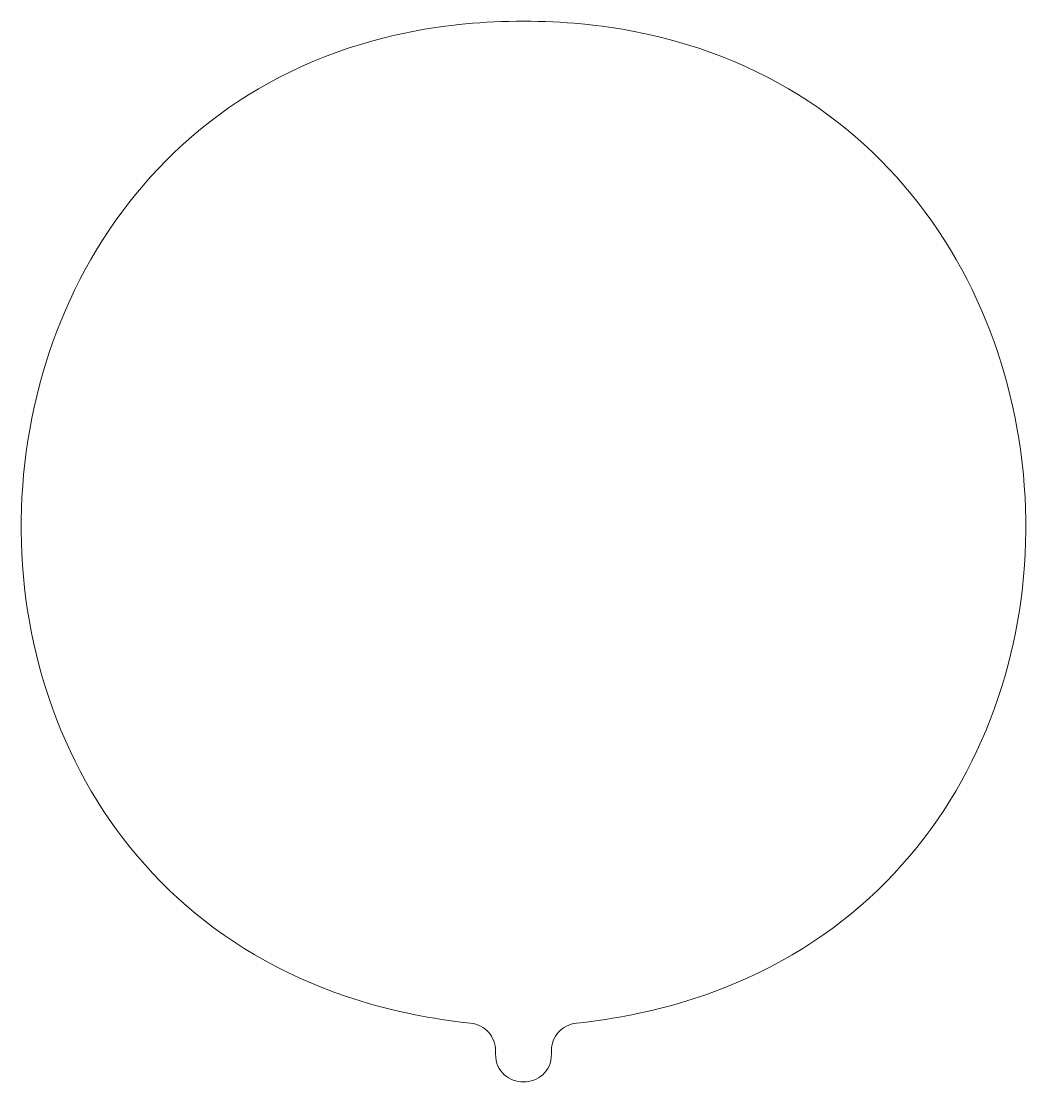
# Model space of a CAD drawing. Header units: millimetres. Extents: x -219 to 200, y -145 to 147.
# Drawn here: x 110.3 to 200.3, y -127 to -32 of the extents above; entities that cross this region are included whole.
import ezdxf

# ---------------------------------------------------------------- set-up
doc = ezdxf.new("R2010")
doc.units = ezdxf.units.MM
doc.header["$MEASUREMENT"] = 0
doc.layers.add('Camada 1', color=7, linetype='Continuous')

msp = doc.modelspace()

# ---------------------------------------------------------------- linework, layer by layer
at = {"layer": 'Camada 1', "color": 1, "lineweight": 9}
msp.add_open_spline([(159.9977, -121.796), (159.9977, -121.796), (159.763, -121.8321), (159.763, -121.8321), (159.763, -121.8321), (159.763, -121.8321), (159.5365, -121.8891), (159.5365, -121.8891), (159.5365, -121.8891), (159.5365, -121.8891), (159.3191, -121.9659), (159.3191, -121.9659), (159.3191, -121.9659), (159.3191, -121.9659), (159.1117, -122.0614), (159.1117, -122.0614), (159.1117, -122.0614), (159.1117, -122.0614), (158.9154, -122.1747), (158.9154, -122.1747), (158.9154, -122.1747), (158.9154, -122.1747), (158.7311, -122.3046), (158.7311, -122.3046), (158.7311, -122.3046), (158.7311, -122.3046), (158.5598, -122.4501), (158.5598, -122.4501), (158.5598, -122.4501), (158.5598, -122.4501), (158.4024, -122.61), (158.4024, -122.61), (158.4024, -122.61), (158.4024, -122.61), (158.2599, -122.7834), (158.2599, -122.7834), (158.2599, -122.7834), (158.2599, -122.7834), (158.1333, -122.969), (158.1333, -122.969), (158.1333, -122.969), (158.1333, -122.969), (158.0235, -123.166), (158.0235, -123.166), (158.0235, -123.166), (158.0235, -123.166), (157.9316, -123.3731), (157.9316, -123.3731), (157.9316, -123.3731), (157.9316, -123.3731), (157.8583, -123.5894), (157.8583, -123.5894), (157.8583, -123.5894), (157.8583, -123.5894), (157.8048, -123.8137), (157.8048, -123.8137), (157.8048, -123.8137), (157.8048, -123.8137), (157.772, -124.045), (157.772, -124.045), (157.772, -124.045), (157.772, -124.045), (157.7609, -124.2822), (157.7609, -124.2822), (157.7609, -124.2822), (157.7609, -124.2822), (157.7609, -124.546), (157.7609, -124.546), (157.7609, -124.546), (157.7609, -124.546), (157.7465, -124.8488), (157.7465, -124.8488), (157.7465, -124.8488), (157.7465, -124.8488), (157.7047, -125.132), (157.7047, -125.132), (157.7047, -125.132), (157.7047, -125.132), (157.6373, -125.3957), (157.6373, -125.3957), (157.6373, -125.3957), (157.6373, -125.3957), (157.546, -125.6398), (157.546, -125.6398), (157.546, -125.6398), (157.546, -125.6398), (157.4328, -125.8644), (157.4328, -125.8644), (157.4328, -125.8644), (157.4328, -125.8644), (157.2995, -126.0695), (157.2995, -126.0695), (157.2995, -126.0695), (157.2995, -126.0695), (157.1478, -126.255), (157.1478, -126.255), (157.1478, -126.255), (157.1478, -126.255), (156.9796, -126.421), (156.9796, -126.421), (156.9796, -126.421), (156.9796, -126.421), (156.7968, -126.5675), (156.7968, -126.5675), (156.7968, -126.5675), (156.7968, -126.5675), (156.6012, -126.6945), (156.6012, -126.6945), (156.6012, -126.6945), (156.6012, -126.6945), (156.3946, -126.8019), (156.3946, -126.8019), (156.3946, -126.8019), (156.3946, -126.8019), (156.1789, -126.8898), (156.1789, -126.8898), (156.1789, -126.8898), (156.1789, -126.8898), (155.9558, -126.9582), (155.9558, -126.9582), (155.9558, -126.9582), (155.9558, -126.9582), (155.7272, -127.007), (155.7272, -127.007), (155.7272, -127.007), (155.7272, -127.007), (155.495, -127.0363), (155.495, -127.0363), (155.495, -127.0363), (155.495, -127.0363), (155.2609, -127.046), (155.2609, -127.046), (155.2609, -127.046), (155.2609, -127.046), (155.0268, -127.0363), (155.0268, -127.0363), (155.0268, -127.0363), (155.0268, -127.0363), (154.7946, -127.007), (154.7946, -127.007), (154.7946, -127.007), (154.7946, -127.007), (154.566, -126.9582), (154.566, -126.9582), (154.566, -126.9582), (154.566, -126.9582), (154.3429, -126.8898), (154.3429, -126.8898), (154.3429, -126.8898), (154.3429, -126.8898), (154.1272, -126.8019), (154.1272, -126.8019), (154.1272, -126.8019), (154.1272, -126.8019), (153.9206, -126.6945), (153.9206, -126.6945), (153.9206, -126.6945), (153.9206, -126.6945), (153.7249, -126.5675), (153.7249, -126.5675), (153.7249, -126.5675), (153.7249, -126.5675), (153.5421, -126.421), (153.5421, -126.421), (153.5421, -126.421), (153.5421, -126.421), (153.374, -126.255), (153.374, -126.255), (153.374, -126.255), (153.374, -126.255), (153.2223, -126.0695), (153.2223, -126.0695), (153.2223, -126.0695), (153.2223, -126.0695), (153.089, -125.8644), (153.089, -125.8644), (153.089, -125.8644), (153.089, -125.8644), (152.9757, -125.6398), (152.9757, -125.6398), (152.9757, -125.6398), (152.9757, -125.6398), (152.8845, -125.3957), (152.8845, -125.3957), (152.8845, -125.3957), (152.8845, -125.3957), (152.817, -125.132), (152.817, -125.132), (152.817, -125.132), (152.817, -125.132), (152.7752, -124.8488), (152.7752, -124.8488), (152.7752, -124.8488), (152.7752, -124.8488), (152.7609, -124.546), (152.7609, -124.546), (152.7609, -124.546), (152.7609, -124.546), (152.7609, -124.2822), (152.7609, -124.2822), (152.7609, -124.2822), (152.7609, -124.2822), (152.7497, -124.045), (152.7497, -124.045), (152.7497, -124.045), (152.7497, -124.045), (152.7169, -123.8137), (152.7169, -123.8137), (152.7169, -123.8137), (152.7169, -123.8137), (152.6634, -123.5894), (152.6634, -123.5894), (152.6634, -123.5894), (152.6634, -123.5894), (152.5902, -123.3731), (152.5902, -123.3731), (152.5902, -123.3731), (152.5902, -123.3731), (152.4982, -123.166), (152.4982, -123.166), (152.4982, -123.166), (152.4982, -123.166), (152.3885, -122.969), (152.3885, -122.969), (152.3885, -122.969), (152.3885, -122.969), (152.2618, -122.7834), (152.2618, -122.7834), (152.2618, -122.7834), (152.2618, -122.7834), (152.1194, -122.61), (152.1194, -122.61), (152.1194, -122.61), (152.1194, -122.61), (151.962, -122.4501), (151.962, -122.4501), (151.962, -122.4501), (151.962, -122.4501), (151.7907, -122.3046), (151.7907, -122.3046), (151.7907, -122.3046), (151.7907, -122.3046), (151.6064, -122.1747), (151.6064, -122.1747), (151.6064, -122.1747), (151.6064, -122.1747), (151.4101, -122.0614), (151.4101, -122.0614), (151.4101, -122.0614), (151.4101, -122.0614), (151.2027, -121.9659), (151.2027, -121.9659), (151.2027, -121.9659), (151.2027, -121.9659), (150.9853, -121.8891), (150.9853, -121.8891), (150.9853, -121.8891), (150.9853, -121.8891), (150.7587, -121.8321), (150.7587, -121.8321), (150.7587, -121.8321), (150.7587, -121.8321), (150.524, -121.796), (150.524, -121.796), (150.524, -121.796), (150.524, -121.796), (149.8635, -121.7223), (149.8635, -121.7223), (149.8635, -121.7223), (149.8635, -121.7223), (149.2086, -121.6415), (149.2086, -121.6415), (149.2086, -121.6415), (149.2086, -121.6415), (148.5593, -121.5536), (148.5593, -121.5536), (148.5593, -121.5536), (148.5593, -121.5536), (147.9156, -121.4589), (147.9156, -121.4589), (147.9156, -121.4589), (147.9156, -121.4589), (147.2774, -121.3572), (147.2774, -121.3572), (147.2774, -121.3572), (147.2774, -121.3572), (146.6448, -121.2487), (146.6448, -121.2487), (146.6448, -121.2487), (146.6448, -121.2487), (146.0177, -121.1334), (146.0177, -121.1334), (146.0177, -121.1334), (146.0177, -121.1334), (145.3963, -121.0115), (145.3963, -121.0115), (145.3963, -121.0115), (145.3963, -121.0115), (144.7803, -120.8828), (144.7803, -120.8828), (144.7803, -120.8828), (144.7803, -120.8828), (144.17, -120.7476), (144.17, -120.7476), (144.17, -120.7476), (144.17, -120.7476), (143.5652, -120.6058), (143.5652, -120.6058), (143.5652, -120.6058), (143.5652, -120.6058), (142.9659, -120.4575), (142.9659, -120.4575), (142.9659, -120.4575), (142.9659, -120.4575), (142.3723, -120.3028), (142.3723, -120.3028), (142.3723, -120.3028), (142.3723, -120.3028), (141.7841, -120.1418), (141.7841, -120.1418), (141.7841, -120.1418), (141.7841, -120.1418), (141.2015, -119.9744), (141.2015, -119.9744), (141.2015, -119.9744), (141.2015, -119.9744), (140.6244, -119.8008), (140.6244, -119.8008), (140.6244, -119.8008), (140.6244, -119.8008), (140.0529, -119.621), (140.0529, -119.621), (140.0529, -119.621), (140.0529, -119.621), (139.4869, -119.435), (139.4869, -119.435), (139.4869, -119.435), (139.4869, -119.435), (138.3715, -119.0449), (138.3715, -119.0449), (138.3715, -119.0449), (138.3715, -119.0449), (137.2783, -118.6309), (137.2783, -118.6309), (137.2783, -118.6309), (137.2783, -118.6309), (136.2071, -118.1936), (136.2071, -118.1936), (136.2071, -118.1936), (136.2071, -118.1936), (135.1579, -117.7333), (135.1579, -117.7333), (135.1579, -117.7333), (135.1579, -117.7333), (134.1308, -117.2505), (134.1308, -117.2505), (134.1308, -117.2505), (134.1308, -117.2505), (133.1257, -116.7458), (133.1257, -116.7458), (133.1257, -116.7458), (133.1257, -116.7458), (132.1425, -116.2195), (132.1425, -116.2195), (132.1425, -116.2195), (132.1425, -116.2195), (131.1814, -115.6721), (131.1814, -115.6721), (131.1814, -115.6721), (131.1814, -115.6721), (130.2421, -115.104), (130.2421, -115.104), (130.2421, -115.104), (130.2421, -115.104), (129.3248, -114.5158), (129.3248, -114.5158), (129.3248, -114.5158), (129.3248, -114.5158), (128.4293, -113.908), (128.4293, -113.908), (128.4293, -113.908), (128.4293, -113.908), (127.5557, -113.2808), (127.5557, -113.2808), (127.5557, -113.2808), (127.5557, -113.2808), (126.704, -112.6349), (126.704, -112.6349), (126.704, -112.6349), (126.704, -112.6349), (125.874, -111.9707), (125.874, -111.9707), (125.874, -111.9707), (125.874, -111.9707), (125.0658, -111.2887), (125.0658, -111.2887), (125.0658, -111.2887), (125.0658, -111.2887), (124.2794, -110.5892), (124.2794, -110.5892), (124.2794, -110.5892), (124.2794, -110.5892), (123.5148, -109.8729), (123.5148, -109.8729), (123.5148, -109.8729), (123.5148, -109.8729), (122.7718, -109.14), (122.7718, -109.14), (122.7718, -109.14), (122.7718, -109.14), (122.0505, -108.3912), (122.0505, -108.3912), (122.0505, -108.3912), (122.0505, -108.3912), (121.3509, -107.6268), (121.3509, -107.6268), (121.3509, -107.6268), (121.3509, -107.6268), (120.673, -106.8473), (120.673, -106.8473), (120.673, -106.8473), (120.673, -106.8473), (120.0166, -106.0533), (120.0166, -106.0533), (120.0166, -106.0533), (120.0166, -106.0533), (119.3819, -105.245), (119.3819, -105.245), (119.3819, -105.245), (119.3819, -105.245), (118.7687, -104.4231), (118.7687, -104.4231), (118.7687, -104.4231), (118.7687, -104.4231), (118.177, -103.588), (118.177, -103.588), (118.177, -103.588), (118.177, -103.588), (117.6069, -102.7401), (117.6069, -102.7401), (117.6069, -102.7401), (117.6069, -102.7401), (117.0582, -101.8799), (117.0582, -101.8799), (117.0582, -101.8799), (117.0582, -101.8799), (116.5311, -101.0078), (116.5311, -101.0078), (116.5311, -101.0078), (116.5311, -101.0078), (116.0253, -100.1244), (116.0253, -100.1244), (116.0253, -100.1244), (116.0253, -100.1244), (115.541, -99.23), (115.541, -99.23), (115.541, -99.23), (115.541, -99.23), (115.0781, -98.3252), (115.0781, -98.3252), (115.0781, -98.3252), (115.0781, -98.3252), (114.6366, -97.4104), (114.6366, -97.4104), (114.6366, -97.4104), (114.6366, -97.4104), (114.2164, -96.486), (114.2164, -96.486), (114.2164, -96.486), (114.2164, -96.486), (113.8175, -95.5526), (113.8175, -95.5526), (113.8175, -95.5526), (113.8175, -95.5526), (113.4399, -94.6106), (113.4399, -94.6106), (113.4399, -94.6106), (113.4399, -94.6106), (113.0836, -93.6605), (113.0836, -93.6605), (113.0836, -93.6605), (113.0836, -93.6605), (112.7486, -92.7026), (112.7486, -92.7026), (112.7486, -92.7026), (112.7486, -92.7026), (112.4348, -91.7375), (112.4348, -91.7375), (112.4348, -91.7375), (112.4348, -91.7375), (112.1421, -90.7657), (112.1421, -90.7657), (112.1421, -90.7657), (112.1421, -90.7657), (111.8707, -89.7876), (111.8707, -89.7876), (111.8707, -89.7876), (111.8707, -89.7876), (111.6204, -88.8036), (111.6204, -88.8036), (111.6204, -88.8036), (111.6204, -88.8036), (111.3912, -87.8143), (111.3912, -87.8143), (111.3912, -87.8143), (111.3912, -87.8143), (111.1831, -86.8201), (111.1831, -86.8201), (111.1831, -86.8201), (111.1831, -86.8201), (110.9961, -85.8214), (110.9961, -85.8214), (110.9961, -85.8214), (110.9961, -85.8214), (110.8302, -84.8187), (110.8302, -84.8187), (110.8302, -84.8187), (110.8302, -84.8187), (110.6853, -83.8125), (110.6853, -83.8125), (110.6853, -83.8125), (110.6853, -83.8125), (110.5614, -82.8032), (110.5614, -82.8032), (110.5614, -82.8032), (110.5614, -82.8032), (110.4585, -81.7914), (110.4585, -81.7914), (110.4585, -81.7914), (110.4585, -81.7914), (110.3765, -80.7774), (110.3765, -80.7774), (110.3765, -80.7774), (110.3765, -80.7774), (110.3155, -79.7617), (110.3155, -79.7617), (110.3155, -79.7617), (110.3155, -79.7617), (110.2753, -78.7448), (110.2753, -78.7448), (110.2753, -78.7448), (110.2753, -78.7448), (110.2561, -77.7271), (110.2561, -77.7271), (110.2561, -77.7271), (110.2561, -77.7271), (110.2577, -76.7092), (110.2577, -76.7092), (110.2577, -76.7092), (110.2577, -76.7092), (110.2802, -75.6915), (110.2802, -75.6915), (110.2802, -75.6915), (110.2802, -75.6915), (110.3234, -74.6743), (110.3234, -74.6743), (110.3234, -74.6743), (110.3234, -74.6743), (110.3875, -73.6583), (110.3875, -73.6583), (110.3875, -73.6583), (110.3875, -73.6583), (110.4723, -72.6438), (110.4723, -72.6438), (110.4723, -72.6438), (110.4723, -72.6438), (110.5778, -71.6314), (110.5778, -71.6314), (110.5778, -71.6314), (110.5778, -71.6314), (110.7041, -70.6214), (110.7041, -70.6214), (110.7041, -70.6214), (110.7041, -70.6214), (110.851, -69.6144), (110.851, -69.6144), (110.851, -69.6144), (110.851, -69.6144), (111.0186, -68.6108), (111.0186, -68.6108), (111.0186, -68.6108), (111.0186, -68.6108), (111.2069, -67.6111), (111.2069, -67.6111), (111.2069, -67.6111), (111.2069, -67.6111), (111.4157, -66.6156), (111.4157, -66.6156), (111.4157, -66.6156), (111.4157, -66.6156), (111.6452, -65.625), (111.6452, -65.625), (111.6452, -65.625), (111.6452, -65.625), (111.8952, -64.6397), (111.8952, -64.6397), (111.8952, -64.6397), (111.8952, -64.6397), (112.1658, -63.66), (112.1658, -63.66), (112.1658, -63.66), (112.1658, -63.66), (112.4569, -62.6866), (112.4569, -62.6866), (112.4569, -62.6866), (112.4569, -62.6866), (112.7684, -61.7198), (112.7684, -61.7198), (112.7684, -61.7198), (112.7684, -61.7198), (113.1005, -60.76), (113.1005, -60.76), (113.1005, -60.76), (113.1005, -60.76), (113.453, -59.8079), (113.453, -59.8079), (113.453, -59.8079), (113.453, -59.8079), (113.8259, -58.8638), (113.8259, -58.8638), (113.8259, -58.8638), (113.8259, -58.8638), (114.2192, -57.9282), (114.2192, -57.9282), (114.2192, -57.9282), (114.2192, -57.9282), (114.6328, -57.0015), (114.6328, -57.0015), (114.6328, -57.0015), (114.6328, -57.0015), (115.0668, -56.0842), (115.0668, -56.0842), (115.0668, -56.0842), (115.0668, -56.0842), (115.5212, -55.1768), (115.5212, -55.1768), (115.5212, -55.1768), (115.5212, -55.1768), (115.9958, -54.2798), (115.9958, -54.2798), (115.9958, -54.2798), (115.9958, -54.2798), (116.4907, -53.3936), (116.4907, -53.3936), (116.4907, -53.3936), (116.4907, -53.3936), (117.0059, -52.5186), (117.0059, -52.5186), (117.0059, -52.5186), (117.0059, -52.5186), (117.5413, -51.6554), (117.5413, -51.6554), (117.5413, -51.6554), (117.5413, -51.6554), (118.0969, -50.8043), (118.0969, -50.8043), (118.0969, -50.8043), (118.0969, -50.8043), (118.6726, -49.9659), (118.6726, -49.9659), (118.6726, -49.9659), (118.6726, -49.9659), (119.2685, -49.1406), (119.2685, -49.1406), (119.2685, -49.1406), (119.2685, -49.1406), (119.8846, -48.3289), (119.8846, -48.3289), (119.8846, -48.3289), (119.8846, -48.3289), (120.5207, -47.5312), (120.5207, -47.5312), (120.5207, -47.5312), (120.5207, -47.5312), (121.1769, -46.748), (121.1769, -46.748), (121.1769, -46.748), (121.1769, -46.748), (121.8532, -45.9798), (121.8532, -45.9798), (121.8532, -45.9798), (121.8532, -45.9798), (122.5495, -45.227), (122.5495, -45.227), (122.5495, -45.227), (122.5495, -45.227), (123.2658, -44.49), (123.2658, -44.49), (123.2658, -44.49), (123.2658, -44.49), (124.0021, -43.7695), (124.0021, -43.7695), (124.0021, -43.7695), (124.0021, -43.7695), (124.7584, -43.0657), (124.7584, -43.0657), (124.7584, -43.0657), (124.7584, -43.0657), (125.5345, -42.3792), (125.5345, -42.3792), (125.5345, -42.3792), (125.5345, -42.3792), (126.3306, -41.7105), (126.3306, -41.7105), (126.3306, -41.7105), (126.3306, -41.7105), (127.1466, -41.0599), (127.1466, -41.0599), (127.1466, -41.0599), (127.1466, -41.0599), (127.9824, -40.428), (127.9824, -40.428), (127.9824, -40.428), (127.9824, -40.428), (128.8381, -39.8152), (128.8381, -39.8152), (128.8381, -39.8152), (128.8381, -39.8152), (129.7136, -39.222), (129.7136, -39.222), (129.7136, -39.222), (129.7136, -39.222), (130.6088, -38.6489), (130.6088, -38.6489), (130.6088, -38.6489), (130.6088, -38.6489), (131.5238, -38.0962), (131.5238, -38.0962), (131.5238, -38.0962), (131.5238, -38.0962), (132.4586, -37.5645), (132.4586, -37.5645), (132.4586, -37.5645), (132.4586, -37.5645), (133.4131, -37.0543), (133.4131, -37.0543), (133.4131, -37.0543), (133.4131, -37.0543), (134.3872, -36.5659), (134.3872, -36.5659), (134.3872, -36.5659), (134.3872, -36.5659), (135.381, -36.0999), (135.381, -36.0999), (135.381, -36.0999), (135.381, -36.0999), (136.3945, -35.6568), (136.3945, -35.6568), (136.3945, -35.6568), (136.3945, -35.6568), (137.4276, -35.2368), (137.4276, -35.2368), (137.4276, -35.2368), (137.4276, -35.2368), (138.4802, -34.8407), (138.4802, -34.8407), (138.4802, -34.8407), (138.4802, -34.8407), (139.5525, -34.4687), (139.5525, -34.4687), (139.5525, -34.4687), (139.5525, -34.4687), (140.6442, -34.1214), (140.6442, -34.1214), (140.6442, -34.1214), (140.6442, -34.1214), (141.7555, -33.7993), (141.7555, -33.7993), (141.7555, -33.7993), (141.7555, -33.7993), (142.8863, -33.5027), (142.8863, -33.5027), (142.8863, -33.5027), (142.8863, -33.5027), (143.459, -33.3641), (143.459, -33.3641), (143.459, -33.3641), (143.459, -33.3641), (144.0366, -33.2322), (144.0366, -33.2322), (144.0366, -33.2322), (144.0366, -33.2322), (144.619, -33.1068), (144.619, -33.1068), (144.619, -33.1068), (144.619, -33.1068), (145.2063, -32.9882), (145.2063, -32.9882), (145.2063, -32.9882), (145.2063, -32.9882), (145.7984, -32.8762), (145.7984, -32.8762), (145.7984, -32.8762), (145.7984, -32.8762), (146.3954, -32.7711), (146.3954, -32.7711), (146.3954, -32.7711), (146.3954, -32.7711), (146.9972, -32.6729), (146.9972, -32.6729), (146.9972, -32.6729), (146.9972, -32.6729), (147.6039, -32.5815), (147.6039, -32.5815), (147.6039, -32.5815), (147.6039, -32.5815), (148.2154, -32.4972), (148.2154, -32.4972), (148.2154, -32.4972), (148.2154, -32.4972), (148.8318, -32.4198), (148.8318, -32.4198), (148.8318, -32.4198), (148.8318, -32.4198), (149.453, -32.3496), (149.453, -32.3496), (149.453, -32.3496), (149.453, -32.3496), (150.079, -32.2865), (150.079, -32.2865), (150.079, -32.2865), (150.079, -32.2865), (150.7099, -32.2306), (150.7099, -32.2306), (150.7099, -32.2306), (150.7099, -32.2306), (151.3455, -32.182), (151.3455, -32.182), (151.3455, -32.182), (151.3455, -32.182), (151.9861, -32.1407), (151.9861, -32.1407), (151.9861, -32.1407), (151.9861, -32.1407), (152.6314, -32.1068), (152.6314, -32.1068), (152.6314, -32.1068), (152.6314, -32.1068), (153.2815, -32.0803), (153.2815, -32.0803), (153.2815, -32.0803), (153.2815, -32.0803), (153.9365, -32.0613), (153.9365, -32.0613), (153.9365, -32.0613), (153.9365, -32.0613), (154.5963, -32.0499), (154.5963, -32.0499), (154.5963, -32.0499), (154.5963, -32.0499), (155.2609, -32.046), (155.2609, -32.046), (155.2609, -32.046), (155.2609, -32.046), (155.9255, -32.0499), (155.9255, -32.0499), (155.9255, -32.0499), (155.9255, -32.0499), (156.5853, -32.0613), (156.5853, -32.0613), (156.5853, -32.0613), (156.5853, -32.0613), (157.2402, -32.0803), (157.2402, -32.0803), (157.2402, -32.0803), (157.2402, -32.0803), (157.8904, -32.1068), (157.8904, -32.1068), (157.8904, -32.1068), (157.8904, -32.1068), (158.5357, -32.1407), (158.5357, -32.1407), (158.5357, -32.1407), (158.5357, -32.1407), (159.1762, -32.182), (159.1762, -32.182), (159.1762, -32.182), (159.1762, -32.182), (159.8119, -32.2306), (159.8119, -32.2306), (159.8119, -32.2306), (159.8119, -32.2306), (160.4428, -32.2865), (160.4428, -32.2865), (160.4428, -32.2865), (160.4428, -32.2865), (161.0688, -32.3496), (161.0688, -32.3496), (161.0688, -32.3496), (161.0688, -32.3496), (161.69, -32.4198), (161.69, -32.4198), (161.69, -32.4198), (161.69, -32.4198), (162.3064, -32.4972), (162.3064, -32.4972), (162.3064, -32.4972), (162.3064, -32.4972), (162.9179, -32.5815), (162.9179, -32.5815), (162.9179, -32.5815), (162.9179, -32.5815), (163.5246, -32.6729), (163.5246, -32.6729), (163.5246, -32.6729), (163.5246, -32.6729), (164.1264, -32.7711), (164.1264, -32.7711), (164.1264, -32.7711), (164.1264, -32.7711), (164.7234, -32.8762), (164.7234, -32.8762), (164.7234, -32.8762), (164.7234, -32.8762), (165.3155, -32.9882), (165.3155, -32.9882), (165.3155, -32.9882), (165.3155, -32.9882), (165.9028, -33.1068), (165.9028, -33.1068), (165.9028, -33.1068), (165.9028, -33.1068), (166.4852, -33.2322), (166.4852, -33.2322), (166.4852, -33.2322), (166.4852, -33.2322), (167.6355, -33.5027), (167.6355, -33.5027), (167.6355, -33.5027), (167.6355, -33.5027), (168.7663, -33.7993), (168.7663, -33.7993), (168.7663, -33.7993), (168.7663, -33.7993), (169.8775, -34.1214), (169.8775, -34.1214), (169.8775, -34.1214), (169.8775, -34.1214), (170.9693, -34.4687), (170.9693, -34.4687), (170.9693, -34.4687), (170.9693, -34.4687), (172.0415, -34.8407), (172.0415, -34.8407), (172.0415, -34.8407), (172.0415, -34.8407), (173.0942, -35.2368), (173.0942, -35.2368), (173.0942, -35.2368), (173.0942, -35.2368), (174.1273, -35.6568), (174.1273, -35.6568), (174.1273, -35.6568), (174.1273, -35.6568), (175.1407, -36.0999), (175.1407, -36.0999), (175.1407, -36.0999), (175.1407, -36.0999), (176.1346, -36.5659), (176.1346, -36.5659), (176.1346, -36.5659), (176.1346, -36.5659), (177.1087, -37.0543), (177.1087, -37.0543), (177.1087, -37.0543), (177.1087, -37.0543), (178.0632, -37.5645), (178.0632, -37.5645), (178.0632, -37.5645), (178.0632, -37.5645), (178.9979, -38.0962), (178.9979, -38.0962), (178.9979, -38.0962), (178.9979, -38.0962), (179.913, -38.6489), (179.913, -38.6489), (179.913, -38.6489), (179.913, -38.6489), (180.8082, -39.222), (180.8082, -39.222), (180.8082, -39.222), (180.8082, -39.222), (181.6837, -39.8152), (181.6837, -39.8152), (181.6837, -39.8152), (181.6837, -39.8152), (182.5394, -40.428), (182.5394, -40.428), (182.5394, -40.428), (182.5394, -40.428), (183.3752, -41.0599), (183.3752, -41.0599), (183.3752, -41.0599), (183.3752, -41.0599), (184.1912, -41.7105), (184.1912, -41.7105), (184.1912, -41.7105), (184.1912, -41.7105), (184.9872, -42.3792), (184.9872, -42.3792), (184.9872, -42.3792), (184.9872, -42.3792), (185.7634, -43.0657), (185.7634, -43.0657), (185.7634, -43.0657), (185.7634, -43.0657), (186.5197, -43.7695), (186.5197, -43.7695), (186.5197, -43.7695), (186.5197, -43.7695), (187.256, -44.49), (187.256, -44.49), (187.256, -44.49), (187.256, -44.49), (187.9723, -45.227), (187.9723, -45.227), (187.9723, -45.227), (187.9723, -45.227), (188.6686, -45.9798), (188.6686, -45.9798), (188.6686, -45.9798), (188.6686, -45.9798), (189.3448, -46.748), (189.3448, -46.748), (189.3448, -46.748), (189.3448, -46.748), (190.0011, -47.5312), (190.0011, -47.5312), (190.0011, -47.5312), (190.0011, -47.5312), (190.6372, -48.3289), (190.6372, -48.3289), (190.6372, -48.3289), (190.6372, -48.3289), (191.2532, -49.1406), (191.2532, -49.1406), (191.2532, -49.1406), (191.2532, -49.1406), (191.8492, -49.9659), (191.8492, -49.9659), (191.8492, -49.9659), (191.8492, -49.9659), (192.4249, -50.8043), (192.4249, -50.8043), (192.4249, -50.8043), (192.4249, -50.8043), (192.9805, -51.6554), (192.9805, -51.6554), (192.9805, -51.6554), (192.9805, -51.6554), (193.5159, -52.5186), (193.5159, -52.5186), (193.5159, -52.5186), (193.5159, -52.5186), (194.031, -53.3936), (194.031, -53.3936), (194.031, -53.3936), (194.031, -53.3936), (194.526, -54.2798), (194.526, -54.2798), (194.526, -54.2798), (194.526, -54.2798), (195.0006, -55.1768), (195.0006, -55.1768), (195.0006, -55.1768), (195.0006, -55.1768), (195.4549, -56.0842), (195.4549, -56.0842), (195.4549, -56.0842), (195.4549, -56.0842), (195.8889, -57.0015), (195.8889, -57.0015), (195.8889, -57.0015), (195.8889, -57.0015), (196.3026, -57.9282), (196.3026, -57.9282), (196.3026, -57.9282), (196.3026, -57.9282), (196.6959, -58.8638), (196.6959, -58.8638), (196.6959, -58.8638), (196.6959, -58.8638), (197.0688, -59.8079), (197.0688, -59.8079), (197.0688, -59.8079), (197.0688, -59.8079), (197.4213, -60.76), (197.4213, -60.76), (197.4213, -60.76), (197.4213, -60.76), (197.7533, -61.7198), (197.7533, -61.7198), (197.7533, -61.7198), (197.7533, -61.7198), (198.0649, -62.6866), (198.0649, -62.6866), (198.0649, -62.6866), (198.0649, -62.6866), (198.356, -63.66), (198.356, -63.66), (198.356, -63.66), (198.356, -63.66), (198.6266, -64.6397), (198.6266, -64.6397), (198.6266, -64.6397), (198.6266, -64.6397), (198.8766, -65.625), (198.8766, -65.625), (198.8766, -65.625), (198.8766, -65.625), (199.106, -66.6156), (199.106, -66.6156), (199.106, -66.6156), (199.106, -66.6156), (199.3149, -67.6111), (199.3149, -67.6111), (199.3149, -67.6111), (199.3149, -67.6111), (199.5031, -68.6108), (199.5031, -68.6108), (199.5031, -68.6108), (199.5031, -68.6108), (199.6707, -69.6144), (199.6707, -69.6144), (199.6707, -69.6144), (199.6707, -69.6144), (199.8177, -70.6214), (199.8177, -70.6214), (199.8177, -70.6214), (199.8177, -70.6214), (199.9439, -71.6314), (199.9439, -71.6314), (199.9439, -71.6314), (199.9439, -71.6314), (200.0495, -72.6438), (200.0495, -72.6438), (200.0495, -72.6438), (200.0495, -72.6438), (200.1343, -73.6583), (200.1343, -73.6583), (200.1343, -73.6583), (200.1343, -73.6583), (200.1983, -74.6743), (200.1983, -74.6743), (200.1983, -74.6743), (200.1983, -74.6743), (200.2416, -75.6915), (200.2416, -75.6915), (200.2416, -75.6915), (200.2416, -75.6915), (200.2641, -76.7092), (200.2641, -76.7092), (200.2641, -76.7092), (200.2641, -76.7092), (200.2657, -77.7271), (200.2657, -77.7271), (200.2657, -77.7271), (200.2657, -77.7271), (200.2464, -78.7448), (200.2464, -78.7448), (200.2464, -78.7448), (200.2464, -78.7448), (200.2063, -79.7617), (200.2063, -79.7617), (200.2063, -79.7617), (200.2063, -79.7617), (200.1453, -80.7774), (200.1453, -80.7774), (200.1453, -80.7774), (200.1453, -80.7774), (200.0633, -81.7914), (200.0633, -81.7914), (200.0633, -81.7914), (200.0633, -81.7914), (199.9604, -82.8032), (199.9604, -82.8032), (199.9604, -82.8032), (199.9604, -82.8032), (199.8365, -83.8125), (199.8365, -83.8125), (199.8365, -83.8125), (199.8365, -83.8125), (199.6916, -84.8187), (199.6916, -84.8187), (199.6916, -84.8187), (199.6916, -84.8187), (199.5256, -85.8214), (199.5256, -85.8214), (199.5256, -85.8214), (199.5256, -85.8214), (199.3386, -86.8201), (199.3386, -86.8201), (199.3386, -86.8201), (199.3386, -86.8201), (199.1306, -87.8143), (199.1306, -87.8143), (199.1306, -87.8143), (199.1306, -87.8143), (198.9014, -88.8036), (198.9014, -88.8036), (198.9014, -88.8036), (198.9014, -88.8036), (198.6511, -89.7876), (198.6511, -89.7876), (198.6511, -89.7876), (198.6511, -89.7876), (198.3796, -90.7657), (198.3796, -90.7657), (198.3796, -90.7657), (198.3796, -90.7657), (198.087, -91.7375), (198.087, -91.7375), (198.087, -91.7375), (198.087, -91.7375), (197.7732, -92.7026), (197.7732, -92.7026), (197.7732, -92.7026), (197.7732, -92.7026), (197.4381, -93.6605), (197.4381, -93.6605), (197.4381, -93.6605), (197.4381, -93.6605), (197.0818, -94.6106), (197.0818, -94.6106), (197.0818, -94.6106), (197.0818, -94.6106), (196.7043, -95.5526), (196.7043, -95.5526), (196.7043, -95.5526), (196.7043, -95.5526), (196.3054, -96.486), (196.3054, -96.486), (196.3054, -96.486), (196.3054, -96.486), (195.8852, -97.4104), (195.8852, -97.4104), (195.8852, -97.4104), (195.8852, -97.4104), (195.4436, -98.3252), (195.4436, -98.3252), (195.4436, -98.3252), (195.4436, -98.3252), (194.9807, -99.23), (194.9807, -99.23), (194.9807, -99.23), (194.9807, -99.23), (194.4964, -100.1244), (194.4964, -100.1244), (194.4964, -100.1244), (194.4964, -100.1244), (193.9907, -101.0078), (193.9907, -101.0078), (193.9907, -101.0078), (193.9907, -101.0078), (193.4635, -101.8799), (193.4635, -101.8799), (193.4635, -101.8799), (193.4635, -101.8799), (192.9149, -102.7401), (192.9149, -102.7401), (192.9149, -102.7401), (192.9149, -102.7401), (192.3448, -103.588), (192.3448, -103.588), (192.3448, -103.588), (192.3448, -103.588), (191.7531, -104.4231), (191.7531, -104.4231), (191.7531, -104.4231), (191.7531, -104.4231), (191.1399, -105.245), (191.1399, -105.245), (191.1399, -105.245), (191.1399, -105.245), (190.5051, -106.0533), (190.5051, -106.0533), (190.5051, -106.0533), (190.5051, -106.0533), (189.8488, -106.8473), (189.8488, -106.8473), (189.8488, -106.8473), (189.8488, -106.8473), (189.1708, -107.6268), (189.1708, -107.6268), (189.1708, -107.6268), (189.1708, -107.6268), (188.4712, -108.3912), (188.4712, -108.3912), (188.4712, -108.3912), (188.4712, -108.3912), (187.75, -109.14), (187.75, -109.14), (187.75, -109.14), (187.75, -109.14), (187.007, -109.8729), (187.007, -109.8729), (187.007, -109.8729), (187.007, -109.8729), (186.2423, -110.5892), (186.2423, -110.5892), (186.2423, -110.5892), (186.2423, -110.5892), (185.4559, -111.2887), (185.4559, -111.2887), (185.4559, -111.2887), (185.4559, -111.2887), (184.6478, -111.9707), (184.6478, -111.9707), (184.6478, -111.9707), (184.6478, -111.9707), (183.8178, -112.6349), (183.8178, -112.6349), (183.8178, -112.6349), (183.8178, -112.6349), (182.9661, -113.2808), (182.9661, -113.2808), (182.9661, -113.2808), (182.9661, -113.2808), (182.0925, -113.908), (182.0925, -113.908), (182.0925, -113.908), (182.0925, -113.908), (181.197, -114.5158), (181.197, -114.5158), (181.197, -114.5158), (181.197, -114.5158), (180.2797, -115.104), (180.2797, -115.104), (180.2797, -115.104), (180.2797, -115.104), (179.3404, -115.6721), (179.3404, -115.6721), (179.3404, -115.6721), (179.3404, -115.6721), (178.3792, -116.2195), (178.3792, -116.2195), (178.3792, -116.2195), (178.3792, -116.2195), (177.3961, -116.7458), (177.3961, -116.7458), (177.3961, -116.7458), (177.3961, -116.7458), (176.391, -117.2505), (176.391, -117.2505), (176.391, -117.2505), (176.391, -117.2505), (175.3639, -117.7333), (175.3639, -117.7333), (175.3639, -117.7333), (175.3639, -117.7333), (174.3147, -118.1936), (174.3147, -118.1936), (174.3147, -118.1936), (174.3147, -118.1936), (173.2435, -118.6309), (173.2435, -118.6309), (173.2435, -118.6309), (173.2435, -118.6309), (172.1502, -119.0449), (172.1502, -119.0449), (172.1502, -119.0449), (172.1502, -119.0449), (171.5953, -119.243), (171.5953, -119.243), (171.5953, -119.243), (171.5953, -119.243), (171.0348, -119.435), (171.0348, -119.435), (171.0348, -119.435), (171.0348, -119.435), (170.4689, -119.621), (170.4689, -119.621), (170.4689, -119.621), (170.4689, -119.621), (169.8973, -119.8008), (169.8973, -119.8008), (169.8973, -119.8008), (169.8973, -119.8008), (169.3203, -119.9744), (169.3203, -119.9744), (169.3203, -119.9744), (169.3203, -119.9744), (168.7377, -120.1418), (168.7377, -120.1418), (168.7377, -120.1418), (168.7377, -120.1418), (168.1495, -120.3028), (168.1495, -120.3028), (168.1495, -120.3028), (168.1495, -120.3028), (167.5558, -120.4575), (167.5558, -120.4575), (167.5558, -120.4575), (167.5558, -120.4575), (166.9566, -120.6058), (166.9566, -120.6058), (166.9566, -120.6058), (166.9566, -120.6058), (166.3518, -120.7476), (166.3518, -120.7476), (166.3518, -120.7476), (166.3518, -120.7476), (165.7414, -120.8828), (165.7414, -120.8828), (165.7414, -120.8828), (165.7414, -120.8828), (165.1255, -121.0115), (165.1255, -121.0115), (165.1255, -121.0115), (165.1255, -121.0115), (164.504, -121.1334), (164.504, -121.1334), (164.504, -121.1334), (164.504, -121.1334), (163.877, -121.2487), (163.877, -121.2487), (163.877, -121.2487), (163.877, -121.2487), (163.2444, -121.3572), (163.2444, -121.3572), (163.2444, -121.3572), (163.2444, -121.3572), (162.6062, -121.4589), (162.6062, -121.4589), (162.6062, -121.4589), (162.6062, -121.4589), (161.9625, -121.5536), (161.9625, -121.5536), (161.9625, -121.5536), (161.9625, -121.5536), (161.3131, -121.6415), (161.3131, -121.6415), (161.3131, -121.6415), (161.3131, -121.6415), (160.6582, -121.7223), (160.6582, -121.7223), (160.6582, -121.7223), (160.6582, -121.7223), (159.9977, -121.796), (159.9977, -121.796)], degree=3, knots=[0, 0, 0, 0, 0.0027701, 0.0027701, 0.0027701, 0.0027701, 0.0055402, 0.0055402, 0.0055402, 0.0055402, 0.0083102, 0.0083102, 0.0083102, 0.0083102, 0.0110803, 0.0110803, 0.0110803, 0.0110803, 0.0138504, 0.0138504, 0.0138504, 0.0138504, 0.0166205, 0.0166205, 0.0166205, 0.0166205, 0.0193906, 0.0193906, 0.0193906, 0.0193906, 0.0221607, 0.0221607, 0.0221607, 0.0221607, 0.0249307, 0.0249307, 0.0249307, 0.0249307, 0.0277008, 0.0277008, 0.0277008, 0.0277008, 0.0304709, 0.0304709, 0.0304709, 0.0304709, 0.033241, 0.033241, 0.033241, 0.033241, 0.0360111, 0.0360111, 0.0360111, 0.0360111, 0.0387812, 0.0387812, 0.0387812, 0.0387812, 0.0415512, 0.0415512, 0.0415512, 0.0415512, 0.0443213, 0.0443213, 0.0443213, 0.0443213, 0.0470914, 0.0470914, 0.0470914, 0.0470914, 0.0498615, 0.0498615, 0.0498615, 0.0498615, 0.0526316, 0.0526316, 0.0526316, 0.0526316, 0.0554017, 0.0554017, 0.0554017, 0.0554017, 0.0581717, 0.0581717, 0.0581717, 0.0581717, 0.0609418, 0.0609418, 0.0609418, 0.0609418, 0.0637119, 0.0637119, 0.0637119, 0.0637119, 0.066482, 0.066482, 0.066482, 0.066482, 0.0692521, 0.0692521, 0.0692521, 0.0692521, 0.0720222, 0.0720222, 0.0720222, 0.0720222, 0.0747922, 0.0747922, 0.0747922, 0.0747922, 0.0775623, 0.0775623, 0.0775623, 0.0775623, 0.0803324, 0.0803324, 0.0803324, 0.0803324, 0.0831025, 0.0831025, 0.0831025, 0.0831025, 0.0858726, 0.0858726, 0.0858726, 0.0858726, 0.0886427, 0.0886427, 0.0886427, 0.0886427, 0.0914127, 0.0914127, 0.0914127, 0.0914127, 0.0941828, 0.0941828, 0.0941828, 0.0941828, 0.0969529, 0.0969529, 0.0969529, 0.0969529, 0.099723, 0.099723, 0.099723, 0.099723, 0.1024931, 0.1024931, 0.1024931, 0.1024931, 0.1052632, 0.1052632, 0.1052632, 0.1052632, 0.1080332, 0.1080332, 0.1080332, 0.1080332, 0.1108033, 0.1108033, 0.1108033, 0.1108033, 0.1135734, 0.1135734, 0.1135734, 0.1135734, 0.1163435, 0.1163435, 0.1163435, 0.1163435, 0.1191136, 0.1191136, 0.1191136, 0.1191136, 0.1218837, 0.1218837, 0.1218837, 0.1218837, 0.1246537, 0.1246537, 0.1246537, 0.1246537, 0.1274238, 0.1274238, 0.1274238, 0.1274238, 0.1301939, 0.1301939, 0.1301939, 0.1301939, 0.132964, 0.132964, 0.132964, 0.132964, 0.1357341, 0.1357341, 0.1357341, 0.1357341, 0.1385042, 0.1385042, 0.1385042, 0.1385042, 0.1412742, 0.1412742, 0.1412742, 0.1412742, 0.1440443, 0.1440443, 0.1440443, 0.1440443, 0.1468144, 0.1468144, 0.1468144, 0.1468144, 0.1495845, 0.1495845, 0.1495845, 0.1495845, 0.1523546, 0.1523546, 0.1523546, 0.1523546, 0.1551247, 0.1551247, 0.1551247, 0.1551247, 0.1578947, 0.1578947, 0.1578947, 0.1578947, 0.1606648, 0.1606648, 0.1606648, 0.1606648, 0.1634349, 0.1634349, 0.1634349, 0.1634349, 0.166205, 0.166205, 0.166205, 0.166205, 0.1689751, 0.1689751, 0.1689751, 0.1689751, 0.1717452, 0.1717452, 0.1717452, 0.1717452, 0.1745152, 0.1745152, 0.1745152, 0.1745152, 0.1772853, 0.1772853, 0.1772853, 0.1772853, 0.1800554, 0.1800554, 0.1800554, 0.1800554, 0.1828255, 0.1828255, 0.1828255, 0.1828255, 0.1855956, 0.1855956, 0.1855956, 0.1855956, 0.1883657, 0.1883657, 0.1883657, 0.1883657, 0.1911357, 0.1911357, 0.1911357, 0.1911357, 0.1939058, 0.1939058, 0.1939058, 0.1939058, 0.1966759, 0.1966759, 0.1966759, 0.1966759, 0.199446, 0.199446, 0.199446, 0.199446, 0.2022161, 0.2022161, 0.2022161, 0.2022161, 0.2049861, 0.2049861, 0.2049861, 0.2049861, 0.2077562, 0.2077562, 0.2077562, 0.2077562, 0.2105263, 0.2105263, 0.2105263, 0.2105263, 0.2132964, 0.2132964, 0.2132964, 0.2132964, 0.2160665, 0.2160665, 0.2160665, 0.2160665, 0.2188366, 0.2188366, 0.2188366, 0.2188366, 0.2216066, 0.2216066, 0.2216066, 0.2216066, 0.2243767, 0.2243767, 0.2243767, 0.2243767, 0.2271468, 0.2271468, 0.2271468, 0.2271468, 0.2299169, 0.2299169, 0.2299169, 0.2299169, 0.232687, 0.232687, 0.232687, 0.232687, 0.2354571, 0.2354571, 0.2354571, 0.2354571, 0.2382271, 0.2382271, 0.2382271, 0.2382271, 0.2409972, 0.2409972, 0.2409972, 0.2409972, 0.2437673, 0.2437673, 0.2437673, 0.2437673, 0.2465374, 0.2465374, 0.2465374, 0.2465374, 0.2493075, 0.2493075, 0.2493075, 0.2493075, 0.2520776, 0.2520776, 0.2520776, 0.2520776, 0.2548476, 0.2548476, 0.2548476, 0.2548476, 0.2576177, 0.2576177, 0.2576177, 0.2576177, 0.2603878, 0.2603878, 0.2603878, 0.2603878, 0.2631579, 0.2631579, 0.2631579, 0.2631579, 0.265928, 0.265928, 0.265928, 0.265928, 0.2686981, 0.2686981, 0.2686981, 0.2686981, 0.2714681, 0.2714681, 0.2714681, 0.2714681, 0.2742382, 0.2742382, 0.2742382, 0.2742382, 0.2770083, 0.2770083, 0.2770083, 0.2770083, 0.2797784, 0.2797784, 0.2797784, 0.2797784, 0.2825485, 0.2825485, 0.2825485, 0.2825485, 0.2853186, 0.2853186, 0.2853186, 0.2853186, 0.2880886, 0.2880886, 0.2880886, 0.2880886, 0.2908587, 0.2908587, 0.2908587, 0.2908587, 0.2936288, 0.2936288, 0.2936288, 0.2936288, 0.2963989, 0.2963989, 0.2963989, 0.2963989, 0.299169, 0.299169, 0.299169, 0.299169, 0.3019391, 0.3019391, 0.3019391, 0.3019391, 0.3047091, 0.3047091, 0.3047091, 0.3047091, 0.3074792, 0.3074792, 0.3074792, 0.3074792, 0.3102493, 0.3102493, 0.3102493, 0.3102493, 0.3130194, 0.3130194, 0.3130194, 0.3130194, 0.3157895, 0.3157895, 0.3157895, 0.3157895, 0.3185596, 0.3185596, 0.3185596, 0.3185596, 0.3213296, 0.3213296, 0.3213296, 0.3213296, 0.3240997, 0.3240997, 0.3240997, 0.3240997, 0.3268698, 0.3268698, 0.3268698, 0.3268698, 0.3296399, 0.3296399, 0.3296399, 0.3296399, 0.33241, 0.33241, 0.33241, 0.33241, 0.3351801, 0.3351801, 0.3351801, 0.3351801, 0.3379501, 0.3379501, 0.3379501, 0.3379501, 0.3407202, 0.3407202, 0.3407202, 0.3407202, 0.3434903, 0.3434903, 0.3434903, 0.3434903, 0.3462604, 0.3462604, 0.3462604, 0.3462604, 0.3490305, 0.3490305, 0.3490305, 0.3490305, 0.3518006, 0.3518006, 0.3518006, 0.3518006, 0.3545706, 0.3545706, 0.3545706, 0.3545706, 0.3573407, 0.3573407, 0.3573407, 0.3573407, 0.3601108, 0.3601108, 0.3601108, 0.3601108, 0.3628809, 0.3628809, 0.3628809, 0.3628809, 0.365651, 0.365651, 0.365651, 0.365651, 0.3684211, 0.3684211, 0.3684211, 0.3684211, 0.3711911, 0.3711911, 0.3711911, 0.3711911, 0.3739612, 0.3739612, 0.3739612, 0.3739612, 0.3767313, 0.3767313, 0.3767313, 0.3767313, 0.3795014, 0.3795014, 0.3795014, 0.3795014, 0.3822715, 0.3822715, 0.3822715, 0.3822715, 0.3850416, 0.3850416, 0.3850416, 0.3850416, 0.3878116, 0.3878116, 0.3878116, 0.3878116, 0.3905817, 0.3905817, 0.3905817, 0.3905817, 0.3933518, 0.3933518, 0.3933518, 0.3933518, 0.3961219, 0.3961219, 0.3961219, 0.3961219, 0.398892, 0.398892, 0.398892, 0.398892, 0.401662, 0.401662, 0.401662, 0.401662, 0.4044321, 0.4044321, 0.4044321, 0.4044321, 0.4072022, 0.4072022, 0.4072022, 0.4072022, 0.4099723, 0.4099723, 0.4099723, 0.4099723, 0.4127424, 0.4127424, 0.4127424, 0.4127424, 0.4155125, 0.4155125, 0.4155125, 0.4155125, 0.4182825, 0.4182825, 0.4182825, 0.4182825, 0.4210526, 0.4210526, 0.4210526, 0.4210526, 0.4238227, 0.4238227, 0.4238227, 0.4238227, 0.4265928, 0.4265928, 0.4265928, 0.4265928, 0.4293629, 0.4293629, 0.4293629, 0.4293629, 0.432133, 0.432133, 0.432133, 0.432133, 0.434903, 0.434903, 0.434903, 0.434903, 0.4376731, 0.4376731, 0.4376731, 0.4376731, 0.4404432, 0.4404432, 0.4404432, 0.4404432, 0.4432133, 0.4432133, 0.4432133, 0.4432133, 0.4459834, 0.4459834, 0.4459834, 0.4459834, 0.4487535, 0.4487535, 0.4487535, 0.4487535, 0.4515235, 0.4515235, 0.4515235, 0.4515235, 0.4542936, 0.4542936, 0.4542936, 0.4542936, 0.4570637, 0.4570637, 0.4570637, 0.4570637, 0.4598338, 0.4598338, 0.4598338, 0.4598338, 0.4626039, 0.4626039, 0.4626039, 0.4626039, 0.465374, 0.465374, 0.465374, 0.465374, 0.468144, 0.468144, 0.468144, 0.468144, 0.4709141, 0.4709141, 0.4709141, 0.4709141, 0.4736842, 0.4736842, 0.4736842, 0.4736842, 0.4764543, 0.4764543, 0.4764543, 0.4764543, 0.4792244, 0.4792244, 0.4792244, 0.4792244, 0.4819945, 0.4819945, 0.4819945, 0.4819945, 0.4847645, 0.4847645, 0.4847645, 0.4847645, 0.4875346, 0.4875346, 0.4875346, 0.4875346, 0.4903047, 0.4903047, 0.4903047, 0.4903047, 0.4930748, 0.4930748, 0.4930748, 0.4930748, 0.4958449, 0.4958449, 0.4958449, 0.4958449, 0.498615, 0.498615, 0.498615, 0.498615, 0.501385, 0.501385, 0.501385, 0.501385, 0.5041551, 0.5041551, 0.5041551, 0.5041551, 0.5069252, 0.5069252, 0.5069252, 0.5069252, 0.5096953, 0.5096953, 0.5096953, 0.5096953, 0.5124654, 0.5124654, 0.5124654, 0.5124654, 0.5152355, 0.5152355, 0.5152355, 0.5152355, 0.5180055, 0.5180055, 0.5180055, 0.5180055, 0.5207756, 0.5207756, 0.5207756, 0.5207756, 0.5235457, 0.5235457, 0.5235457, 0.5235457, 0.5263158, 0.5263158, 0.5263158, 0.5263158, 0.5290859, 0.5290859, 0.5290859, 0.5290859, 0.531856, 0.531856, 0.531856, 0.531856, 0.534626, 0.534626, 0.534626, 0.534626, 0.5373961, 0.5373961, 0.5373961, 0.5373961, 0.5401662, 0.5401662, 0.5401662, 0.5401662, 0.5429363, 0.5429363, 0.5429363, 0.5429363, 0.5457064, 0.5457064, 0.5457064, 0.5457064, 0.5484765, 0.5484765, 0.5484765, 0.5484765, 0.5512465, 0.5512465, 0.5512465, 0.5512465, 0.5540166, 0.5540166, 0.5540166, 0.5540166, 0.5567867, 0.5567867, 0.5567867, 0.5567867, 0.5595568, 0.5595568, 0.5595568, 0.5595568, 0.5623269, 0.5623269, 0.5623269, 0.5623269, 0.565097, 0.565097, 0.565097, 0.565097, 0.567867, 0.567867, 0.567867, 0.567867, 0.5706371, 0.5706371, 0.5706371, 0.5706371, 0.5734072, 0.5734072, 0.5734072, 0.5734072, 0.5761773, 0.5761773, 0.5761773, 0.5761773, 0.5789474, 0.5789474, 0.5789474, 0.5789474, 0.5817175, 0.5817175, 0.5817175, 0.5817175, 0.5844875, 0.5844875, 0.5844875, 0.5844875, 0.5872576, 0.5872576, 0.5872576, 0.5872576, 0.5900277, 0.5900277, 0.5900277, 0.5900277, 0.5927978, 0.5927978, 0.5927978, 0.5927978, 0.5955679, 0.5955679, 0.5955679, 0.5955679, 0.598338, 0.598338, 0.598338, 0.598338, 0.601108, 0.601108, 0.601108, 0.601108, 0.6038781, 0.6038781, 0.6038781, 0.6038781, 0.6066482, 0.6066482, 0.6066482, 0.6066482, 0.6094183, 0.6094183, 0.6094183, 0.6094183, 0.6121884, 0.6121884, 0.6121884, 0.6121884, 0.6149584, 0.6149584, 0.6149584, 0.6149584, 0.6177285, 0.6177285, 0.6177285, 0.6177285, 0.6204986, 0.6204986, 0.6204986, 0.6204986, 0.6232687, 0.6232687, 0.6232687, 0.6232687, 0.6260388, 0.6260388, 0.6260388, 0.6260388, 0.6288089, 0.6288089, 0.6288089, 0.6288089, 0.6315789, 0.6315789, 0.6315789, 0.6315789, 0.634349, 0.634349, 0.634349, 0.634349, 0.6371191, 0.6371191, 0.6371191, 0.6371191, 0.6398892, 0.6398892, 0.6398892, 0.6398892, 0.6426593, 0.6426593, 0.6426593, 0.6426593, 0.6454294, 0.6454294, 0.6454294, 0.6454294, 0.6481994, 0.6481994, 0.6481994, 0.6481994, 0.6509695, 0.6509695, 0.6509695, 0.6509695, 0.6537396, 0.6537396, 0.6537396, 0.6537396, 0.6565097, 0.6565097, 0.6565097, 0.6565097, 0.6592798, 0.6592798, 0.6592798, 0.6592798, 0.6620499, 0.6620499, 0.6620499, 0.6620499, 0.6648199, 0.6648199, 0.6648199, 0.6648199, 0.66759, 0.66759, 0.66759, 0.66759, 0.6703601, 0.6703601, 0.6703601, 0.6703601, 0.6731302, 0.6731302, 0.6731302, 0.6731302, 0.6759003, 0.6759003, 0.6759003, 0.6759003, 0.6786704, 0.6786704, 0.6786704, 0.6786704, 0.6814404, 0.6814404, 0.6814404, 0.6814404, 0.6842105, 0.6842105, 0.6842105, 0.6842105, 0.6869806, 0.6869806, 0.6869806, 0.6869806, 0.6897507, 0.6897507, 0.6897507, 0.6897507, 0.6925208, 0.6925208, 0.6925208, 0.6925208, 0.6952909, 0.6952909, 0.6952909, 0.6952909, 0.6980609, 0.6980609, 0.6980609, 0.6980609, 0.700831, 0.700831, 0.700831, 0.700831, 0.7036011, 0.7036011, 0.7036011, 0.7036011, 0.7063712, 0.7063712, 0.7063712, 0.7063712, 0.7091413, 0.7091413, 0.7091413, 0.7091413, 0.7119114, 0.7119114, 0.7119114, 0.7119114, 0.7146814, 0.7146814, 0.7146814, 0.7146814, 0.7174515, 0.7174515, 0.7174515, 0.7174515, 0.7202216, 0.7202216, 0.7202216, 0.7202216, 0.7229917, 0.7229917, 0.7229917, 0.7229917, 0.7257618, 0.7257618, 0.7257618, 0.7257618, 0.7285319, 0.7285319, 0.7285319, 0.7285319, 0.7313019, 0.7313019, 0.7313019, 0.7313019, 0.734072, 0.734072, 0.734072, 0.734072, 0.7368421, 0.7368421, 0.7368421, 0.7368421, 0.7396122, 0.7396122, 0.7396122, 0.7396122, 0.7423823, 0.7423823, 0.7423823, 0.7423823, 0.7451524, 0.7451524, 0.7451524, 0.7451524, 0.7479224, 0.7479224, 0.7479224, 0.7479224, 0.7506925, 0.7506925, 0.7506925, 0.7506925, 0.7534626, 0.7534626, 0.7534626, 0.7534626, 0.7562327, 0.7562327, 0.7562327, 0.7562327, 0.7590028, 0.7590028, 0.7590028, 0.7590028, 0.7617729, 0.7617729, 0.7617729, 0.7617729, 0.7645429, 0.7645429, 0.7645429, 0.7645429, 0.767313, 0.767313, 0.767313, 0.767313, 0.7700831, 0.7700831, 0.7700831, 0.7700831, 0.7728532, 0.7728532, 0.7728532, 0.7728532, 0.7756233, 0.7756233, 0.7756233, 0.7756233, 0.7783934, 0.7783934, 0.7783934, 0.7783934, 0.7811634, 0.7811634, 0.7811634, 0.7811634, 0.7839335, 0.7839335, 0.7839335, 0.7839335, 0.7867036, 0.7867036, 0.7867036, 0.7867036, 0.7894737, 0.7894737, 0.7894737, 0.7894737, 0.7922438, 0.7922438, 0.7922438, 0.7922438, 0.7950139, 0.7950139, 0.7950139, 0.7950139, 0.7977839, 0.7977839, 0.7977839, 0.7977839, 0.800554, 0.800554, 0.800554, 0.800554, 0.8033241, 0.8033241, 0.8033241, 0.8033241, 0.8060942, 0.8060942, 0.8060942, 0.8060942, 0.8088643, 0.8088643, 0.8088643, 0.8088643, 0.8116343, 0.8116343, 0.8116343, 0.8116343, 0.8144044, 0.8144044, 0.8144044, 0.8144044, 0.8171745, 0.8171745, 0.8171745, 0.8171745, 0.8199446, 0.8199446, 0.8199446, 0.8199446, 0.8227147, 0.8227147, 0.8227147, 0.8227147, 0.8254848, 0.8254848, 0.8254848, 0.8254848, 0.8282548, 0.8282548, 0.8282548, 0.8282548, 0.8310249, 0.8310249, 0.8310249, 0.8310249, 0.833795, 0.833795, 0.833795, 0.833795, 0.8365651, 0.8365651, 0.8365651, 0.8365651, 0.8393352, 0.8393352, 0.8393352, 0.8393352, 0.8421053, 0.8421053, 0.8421053, 0.8421053, 0.8448753, 0.8448753, 0.8448753, 0.8448753, 0.8476454, 0.8476454, 0.8476454, 0.8476454, 0.8504155, 0.8504155, 0.8504155, 0.8504155, 0.8531856, 0.8531856, 0.8531856, 0.8531856, 0.8559557, 0.8559557, 0.8559557, 0.8559557, 0.8587258, 0.8587258, 0.8587258, 0.8587258, 0.8614958, 0.8614958, 0.8614958, 0.8614958, 0.8642659, 0.8642659, 0.8642659, 0.8642659, 0.867036, 0.867036, 0.867036, 0.867036, 0.8698061, 0.8698061, 0.8698061, 0.8698061, 0.8725762, 0.8725762, 0.8725762, 0.8725762, 0.8753463, 0.8753463, 0.8753463, 0.8753463, 0.8781163, 0.8781163, 0.8781163, 0.8781163, 0.8808864, 0.8808864, 0.8808864, 0.8808864, 0.8836565, 0.8836565, 0.8836565, 0.8836565, 0.8864266, 0.8864266, 0.8864266, 0.8864266, 0.8891967, 0.8891967, 0.8891967, 0.8891967, 0.8919668, 0.8919668, 0.8919668, 0.8919668, 0.8947368, 0.8947368, 0.8947368, 0.8947368, 0.8975069, 0.8975069, 0.8975069, 0.8975069, 0.900277, 0.900277, 0.900277, 0.900277, 0.9030471, 0.9030471, 0.9030471, 0.9030471, 0.9058172, 0.9058172, 0.9058172, 0.9058172, 0.9085873, 0.9085873, 0.9085873, 0.9085873, 0.9113573, 0.9113573, 0.9113573, 0.9113573, 0.9141274, 0.9141274, 0.9141274, 0.9141274, 0.9168975, 0.9168975, 0.9168975, 0.9168975, 0.9196676, 0.9196676, 0.9196676, 0.9196676, 0.9224377, 0.9224377, 0.9224377, 0.9224377, 0.9252078, 0.9252078, 0.9252078, 0.9252078, 0.9279778, 0.9279778, 0.9279778, 0.9279778, 0.9307479, 0.9307479, 0.9307479, 0.9307479, 0.933518, 0.933518, 0.933518, 0.933518, 0.9362881, 0.9362881, 0.9362881, 0.9362881, 0.9390582, 0.9390582, 0.9390582, 0.9390582, 0.9418283, 0.9418283, 0.9418283, 0.9418283, 0.9445983, 0.9445983, 0.9445983, 0.9445983, 0.9473684, 0.9473684, 0.9473684, 0.9473684, 0.9501385, 0.9501385, 0.9501385, 0.9501385, 0.9529086, 0.9529086, 0.9529086, 0.9529086, 0.9556787, 0.9556787, 0.9556787, 0.9556787, 0.9584488, 0.9584488, 0.9584488, 0.9584488, 0.9612188, 0.9612188, 0.9612188, 0.9612188, 0.9639889, 0.9639889, 0.9639889, 0.9639889, 0.966759, 0.966759, 0.966759, 0.966759, 0.9695291, 0.9695291, 0.9695291, 0.9695291, 0.9722992, 0.9722992, 0.9722992, 0.9722992, 0.9750693, 0.9750693, 0.9750693, 0.9750693, 0.9778393, 0.9778393, 0.9778393, 0.9778393, 0.9806094, 0.9806094, 0.9806094, 0.9806094, 0.9833795, 0.9833795, 0.9833795, 0.9833795, 0.9861496, 0.9861496, 0.9861496, 0.9861496, 0.9889197, 0.9889197, 0.9889197, 0.9889197, 0.9916898, 0.9916898, 0.9916898, 0.9916898, 0.9944598, 0.9944598, 0.9944598, 0.9944598, 1, 1, 1, 1], dxfattribs=at)

doc.saveas('drawing.dxf')
